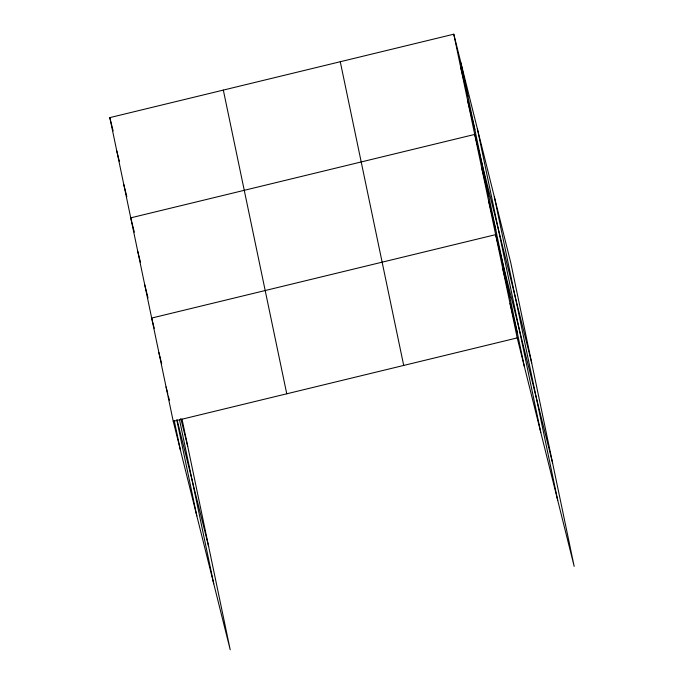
<?xml version="1.0" encoding="UTF-8"?>
<svg xmlns="http://www.w3.org/2000/svg" width="684" height="684" viewBox="0 0 684 684"><rect width="100%" height="100%" fill="white"/><g stroke="black" fill="none" stroke-linecap="round" stroke-linejoin="round"><path stroke-width="1.03" d="M182.047 419.172L230.217 649.8L173.249 421.327L109.816 117.622L453.783 34.2L510.751 262.673L574.184 566.378L517.215 337.905L453.783 34.2M173.249 421.327L517.215 337.905M460.759 67.605L467.899 96.239M467.736 101.018L474.876 129.644M531.682 362.896L474.722 134.423L130.747 217.845L134.32 232.158M481.698 167.828L488.838 196.462M488.675 201.233L495.814 229.867M552.612 463.119L495.652 234.646L151.686 318.06L154.233 328.286M502.834 269.06L509.973 297.694M510.025 303.482L517.164 332.116M109.816 117.622L113.134 130.918M116.793 151.027L119.349 161.253M123.77 184.432L126.831 196.71M180.781 418.497L187.715 446.319M137.732 251.25L140.536 262.502M144.709 284.655L148.018 297.95M177.062 419.848L208.646 546.542M158.868 352.482L161.672 363.734M166.058 386.905L167.845 394.061M168.358 396.104L169.375 400.2M494.31 196.727L557.742 500.431M477.364 128.78L540.796 432.485M460.922 62.834L524.354 366.53M340.273 61.731L403.705 365.427M223.326 90.091L286.758 393.796M179.559 420.044L213.767 583.854M176.788 419.942L196.83 515.907M174.283 420.754L180.388 449.952"/></g></svg>
